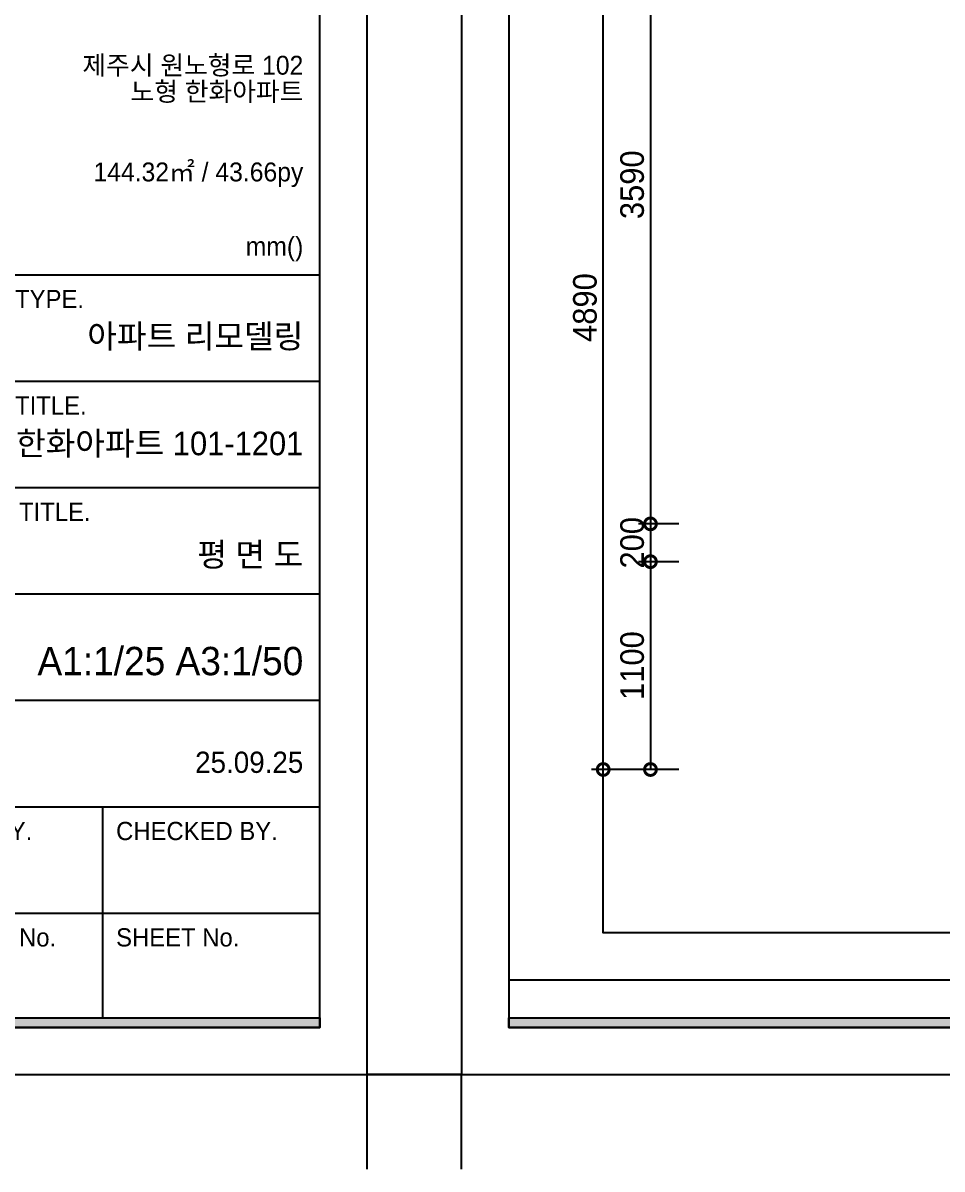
# Model space of a CAD drawing. Header units: millimetres. Extents: x 145965 to 228269, y 99354 to 115204.
# Drawn here: x 187143 to 192009, y 99354 to 105421 of the extents above; entities that cross this region are included whole.
import ezdxf
from ezdxf.enums import TextEntityAlignment as Align

# ---------------------------------------------------------------- set-up
doc = ezdxf.new("R2010")
doc.units = ezdxf.units.MM
doc.header["$LTSCALE"] = 50
for name, color, linetype in [('07-DIM WAL', 5, 'Continuous'), ('FORM(YOURNAME)-1', 1, 'Continuous'), ('FORM(YOURNAME)-11', 1, 'Continuous')]:
    doc.layers.add(name, color=color, linetype=linetype)
doc.styles.add('YOURNAME', font='HY울릉도M.TTF')
doc.styles.add('스타일1', font='HY울릉도M.TTF')
doc.dimstyles.new('50', dxfattribs={"dimscale": 50, "dimtxt": 2.5, "dimasz": 2.5, "dimexe": 1.25, "dimexo": 2, "dimtad": 1, "dimdec": 0, "dimtxsty": '스타일1', "dimblk": 'DOTSMALL', "dimcen": 2.5, "dimclrd": 1, "dimclre": 1, "dimclrt": 2, "dimadec": 0, "dimazin": 0, "dimtfac": 1, "dimtdec": 0, "dimtix": 1, "dimtmove": 0, "dimatfit": 3, "dimldrblk": 'DOTSMALL', "dimfxl": 1.25, "dimarcsym": 0})

# ---------------------------------------------------------------- blocks, each defined once
blk = doc.blocks.new('FORM-ELEVATION')
at = {"layer": 'FORM(YOURNAME)-11'}
h = blk.add_hatch(color=256, dxfattribs=at)
h.dxf.hatch_style = 1
h.paths.add_polyline_path([(-10309, 35708), (71691, 35708), (71691, 35508), (-10309, 35508)])
h.paths.add_polyline_path([(-10309, -21492), (71691, -21492), (71691, -21692), (-10309, -21692)])
at = {"layer": 'Defpoints', "color": 158}
blk.add_line((62481, -20692), (-10309, -20692), dxfattribs=at)
for points in [[(-10309, -21692), (71691, -21692), (71691, 35708), (-10309, 35708)], [(-8309, 33708), (61071, 33708), (61071, -19692), (-8309, -19692)]]:
    blk.add_lwpolyline(points, close=True, dxfattribs=at)
at = {"layer": 'Defpoints', "color": 1}
for points in [[(-11309, -24692), (-11309, -22692), (-13309, -22692)], [(72691, -24692), (72691, -22692), (74691, -22692)]]:
    blk.add_lwpolyline(points, dxfattribs=at)
at = {"layer": 'FORM(YOURNAME)-11', "color": 14}
for p, q in [((62481, -5756), (71691, -5756)), ((62481, -8009), (71691, -8009)), ((62481, -10261), (71691, -10261)), ((62481, -12514), (71691, -12514)), ((62481, -14766), (71691, -14766)), ((62481, -17019), (71691, -17019)), ((67086, -17019), (67086, -21492)), ((62481, -19271), (71691, -19271))]:
    blk.add_line(p, q, dxfattribs=at)
at = {"layer": 'FORM(YOURNAME)-11', "color": 250}
blk.add_lwpolyline([(-11309, -22692), (72691, -22692), (72691, 36708), (-11309, 36708)], close=True, dxfattribs=at)
at = {"layer": 'FORM(YOURNAME)-11'}
blk.add_lwpolyline([(-10309, -21492), (71691, -21492), (71691, -21692), (-10309, -21692)], close=True, dxfattribs=at)
at = {"layer": 'FORM(YOURNAME)-11', "color": 14, "style": 'YOURNAME'}
for s, height, p in [('PROJECT TYPE.', 386.14, (62739, -6271)), ('PROJECT TITLE.', 386.14, (62739, -8524)), ('DRAWING TITLE.', 386.14, (62739, -10776)), ('DRAWN BY.', 386.1, (62739, -17534)), ('CHECKED BY.', 386.14, (67376, -17534)), ('DRAWING No.', 386.14, (62739, -19786)), ('SHEET No.', 386.1, (67376, -19786))]:
    blk.add_text(s, height=height, dxfattribs=at).set_placement(p, align=Align.MIDDLE_LEFT)
at = {"layer": 'FORM(YOURNAME)-11', "color": 3, "style": 'YOURNAME'}
for tag, height, p in [('1', 450, (71041, -1219)), ('2', 450, (71041, -1863)), ('3', 450, (71041, -3150)), ('4', 450, (71041, -5081)), ('5', 515, (71041, -7398)), ('6', 515, (71041, -9650)), ('7', 515, (71041, -11903)), ('8', 515, (71041, -14155)), ('9', 515, (71041, -16408)), ('10', 515, (66791, -18596)), ('11', 515, (71041, -18660)), ('12', 515, (66791, -20848)), ('13', 515, (71041, -20848))]:
    blk.add_attdef(tag, text='', height=height, dxfattribs=at).set_placement(p, align=Align.MIDDLE_RIGHT)
blk = doc.blocks.new('_DotSmall')
at = {"color": 0, "linetype": 'ByBlock', "const_width": 0.5}
blk.add_lwpolyline([(-0.0625, 0, 1), (0.0625, 0, 1)], format="xyb", close=True, dxfattribs=at)
blk = doc.blocks.new('*D867')
at = {"layer": '07-DIM WAL', "color": 1, "lineweight": -2}
for p, q in [((190615.4, 106359.4), (190152.9, 106359.4)), ((190215.4, 101469.4), (190215.4, 106359.4)), ((190615.4, 101469.4), (190152.9, 101469.4))]:
    blk.add_line(p, q, dxfattribs=at)
at = {"layer": 'Defpoints', "color": 0}
for p in [(190215.4, 106359.4), (190715.4, 106359.4), (190715.4, 101469.4)]:
    blk.add_point(p, dxfattribs=at)
at = {"layer": '07-DIM WAL', "color": 1, "lineweight": -2, "xscale": 125, "yscale": 125, "zscale": 125}
for p, rotation in [((190215.4, 106359.4), 90), ((190215.4, 101469.4), 270)]:
    blk.add_blockref('_DotSmall', p, dxfattribs=dict(at, rotation=rotation))
at = {"layer": '07-DIM WAL', "color": 2, "insert": (190119.1, 103914.4), "char_height": 125, "attachment_point": 5, "rotation": 90, "style": '스타일1'}
blk.add_mtext('4890', dxfattribs=at)
blk = doc.blocks.new('*D868')
at = {"layer": '07-DIM WAL', "color": 1, "lineweight": -2}
for p, q in [((190615.4, 106359.4), (190402.9, 106359.4)), ((190465.4, 106359.4), (190465.4, 102769.4)), ((190615.4, 102769.4), (190402.9, 102769.4))]:
    blk.add_line(p, q, dxfattribs=at)
at = {"layer": 'Defpoints', "color": 0}
for p in [(190715.4, 106359.4), (190465.4, 102769.4), (190715.4, 102769.4)]:
    blk.add_point(p, dxfattribs=at)
at = {"layer": '07-DIM WAL', "color": 1, "lineweight": -2, "xscale": 125, "yscale": 125, "zscale": 125}
for p, rotation in [((190465.4, 106359.4), 90), ((190465.4, 102769.4), 270)]:
    blk.add_blockref('_DotSmall', p, dxfattribs=dict(at, rotation=rotation))
at = {"layer": '07-DIM WAL', "color": 2, "insert": (190369.1, 104564.4), "char_height": 125, "attachment_point": 5, "rotation": 90, "style": '스타일1'}
blk.add_mtext('3590', dxfattribs=at)
blk = doc.blocks.new('*D869')
at = {"layer": '07-DIM WAL', "color": 1, "lineweight": -2}
for p, q in [((190465.4, 102894.4), (190465.4, 102444.4)), ((190615.4, 102769.4), (190402.9, 102769.4)), ((190615.4, 102569.4), (190402.9, 102569.4))]:
    blk.add_line(p, q, dxfattribs=at)
at = {"layer": 'Defpoints', "color": 0}
for p in [(190715.4, 102769.4), (190465.4, 102569.4), (190715.4, 102569.4)]:
    blk.add_point(p, dxfattribs=at)
at = {"layer": '07-DIM WAL', "color": 1, "lineweight": -2, "xscale": 125, "yscale": 125, "zscale": 125}
for p, rotation in [((190465.4, 102769.4), 270), ((190465.4, 102569.4), 90)]:
    blk.add_blockref('_DotSmall', p, dxfattribs=dict(at, rotation=rotation))
at = {"layer": '07-DIM WAL', "color": 2, "insert": (190369.2, 102669.4), "char_height": 125, "attachment_point": 5, "rotation": 90, "style": '스타일1'}
blk.add_mtext('200', dxfattribs=at)
blk = doc.blocks.new('*D870')
at = {"layer": '07-DIM WAL', "color": 1, "lineweight": -2}
for p, q in [((190615.4, 102569.4), (190402.9, 102569.4)), ((190465.4, 102569.4), (190465.4, 101469.4)), ((190615.4, 101469.4), (190402.9, 101469.4))]:
    blk.add_line(p, q, dxfattribs=at)
at = {"layer": 'Defpoints', "color": 0}
for p in [(190715.4, 102569.4), (190465.4, 101469.4), (190715.4, 101469.4)]:
    blk.add_point(p, dxfattribs=at)
at = {"layer": '07-DIM WAL', "color": 1, "lineweight": -2, "xscale": 125, "yscale": 125, "zscale": 125}
for p, rotation in [((190465.4, 102569.4), 90), ((190465.4, 101469.4), 270)]:
    blk.add_blockref('_DotSmall', p, dxfattribs=dict(at, rotation=rotation))
at = {"layer": '07-DIM WAL', "color": 2, "insert": (190369.2, 102019.4), "char_height": 125, "attachment_point": 5, "rotation": 90, "style": '스타일1'}
blk.add_mtext('1100', dxfattribs=at)

msp = doc.modelspace()

# ---------------------------------------------------------------- block references
at = {"layer": 'FORM(YOURNAME)-1'}
ref = msp.add_blockref('FORM-ELEVATION', (170792.5, 105527.4), dxfattribs=dict(at, xscale=0.2500000000000001, yscale=0.2500000000000001, zscale=0.2500000000000001))
ref.add_attrib('9', '25.09.25', dxfattribs={"layer": 'FORM(YOURNAME)-11', "color": 3, "height": 112.5, "style": 'YOURNAME'}).set_placement((188627.7, 101507.7), align=Align.MIDDLE_RIGHT)
ref.add_attrib('8', 'A1:1/25 A3:1/50', dxfattribs={"layer": 'FORM(YOURNAME)-11', "color": 3, "height": 150, "style": 'YOURNAME'}).set_placement((188627.7, 102043.4), align=Align.MIDDLE_RIGHT)
ref.add_attrib('7', '평 면 도', dxfattribs={"layer": 'FORM(YOURNAME)-11', "color": 3, "height": 125, "style": 'YOURNAME'}).set_placement((188627.7, 102607.2), align=Align.MIDDLE_RIGHT)
ref.add_attrib('6', '노형 한화아파트 101-1201', dxfattribs={"layer": 'FORM(YOURNAME)-11', "color": 3, "height": 125, "style": 'YOURNAME'}).set_placement((188627.7, 103195.1), align=Align.MIDDLE_RIGHT)
ref.add_attrib('5', '아파트 리모델링', dxfattribs={"layer": 'FORM(YOURNAME)-11', "color": 3, "height": 125, "style": 'YOURNAME'}).set_placement((188627.7, 103762.4), align=Align.MIDDLE_RIGHT)
ref.add_attrib('1', '제주시 원노형로 102', dxfattribs={"layer": 'FORM(YOURNAME)-11', "color": 3, "height": 100, "style": 'YOURNAME'}).set_placement((188627.7, 105197), align=Align.MIDDLE_RIGHT)
ref.add_attrib('2', '노형 한화아파트', dxfattribs={"layer": 'FORM(YOURNAME)-11', "color": 3, "height": 100, "style": 'YOURNAME'}).set_placement((188627.7, 105057.7), align=Align.MIDDLE_RIGHT)
ref.add_attrib('3', '144.32㎡ / 43.66py', dxfattribs={"layer": 'FORM(YOURNAME)-11', "color": 3, "height": 100, "style": 'YOURNAME'}).set_placement((188627.7, 104632.1), align=Align.MIDDLE_RIGHT)
ref.add_attrib('4', 'mm()', dxfattribs={"layer": 'FORM(YOURNAME)-11', "color": 3, "height": 100, "style": 'YOURNAME'}).set_placement((188627.7, 104238.5), align=Align.MIDDLE_RIGHT)
at = {"layer": 'FORM(YOURNAME)-1', "xscale": 0.2500000000000001, "yscale": 0.2500000000000001, "zscale": 0.2500000000000001}
msp.add_blockref('FORM-ELEVATION', (192292.5, 105527.4), dxfattribs=at)

# ---------------------------------------------------------------- dimensions: what is measured, and where the dimension line sits
at = {"layer": '07-DIM WAL'}
for base, p1, p2, picture, middle in [((190215.4, 106359.4), (190715.4, 101469.4), (190715.4, 106359.4), '*D867', (190119.1, 103914.4)), ((190465.4, 102769.4), (190715.4, 106359.4), (190715.4, 102769.4), '*D868', (190369.1, 104564.4)), ((190465.4, 102569.4), (190715.4, 102769.4), (190715.4, 102569.4), '*D869', (190369.2, 102669.4)), ((190465.4, 101469.4), (190715.4, 102569.4), (190715.4, 101469.4), '*D870', (190369.2, 102019.4))]:
    dim = msp.add_linear_dim(base=base, p1=p1, p2=p2, angle=270, dimstyle='50', override={"dimtfill": 0}, dxfattribs=at)
    dim.commit()
    dim.dimension.update_dxf_attribs({"geometry": picture, "text_midpoint": middle})

doc.saveas('drawing.dxf')
